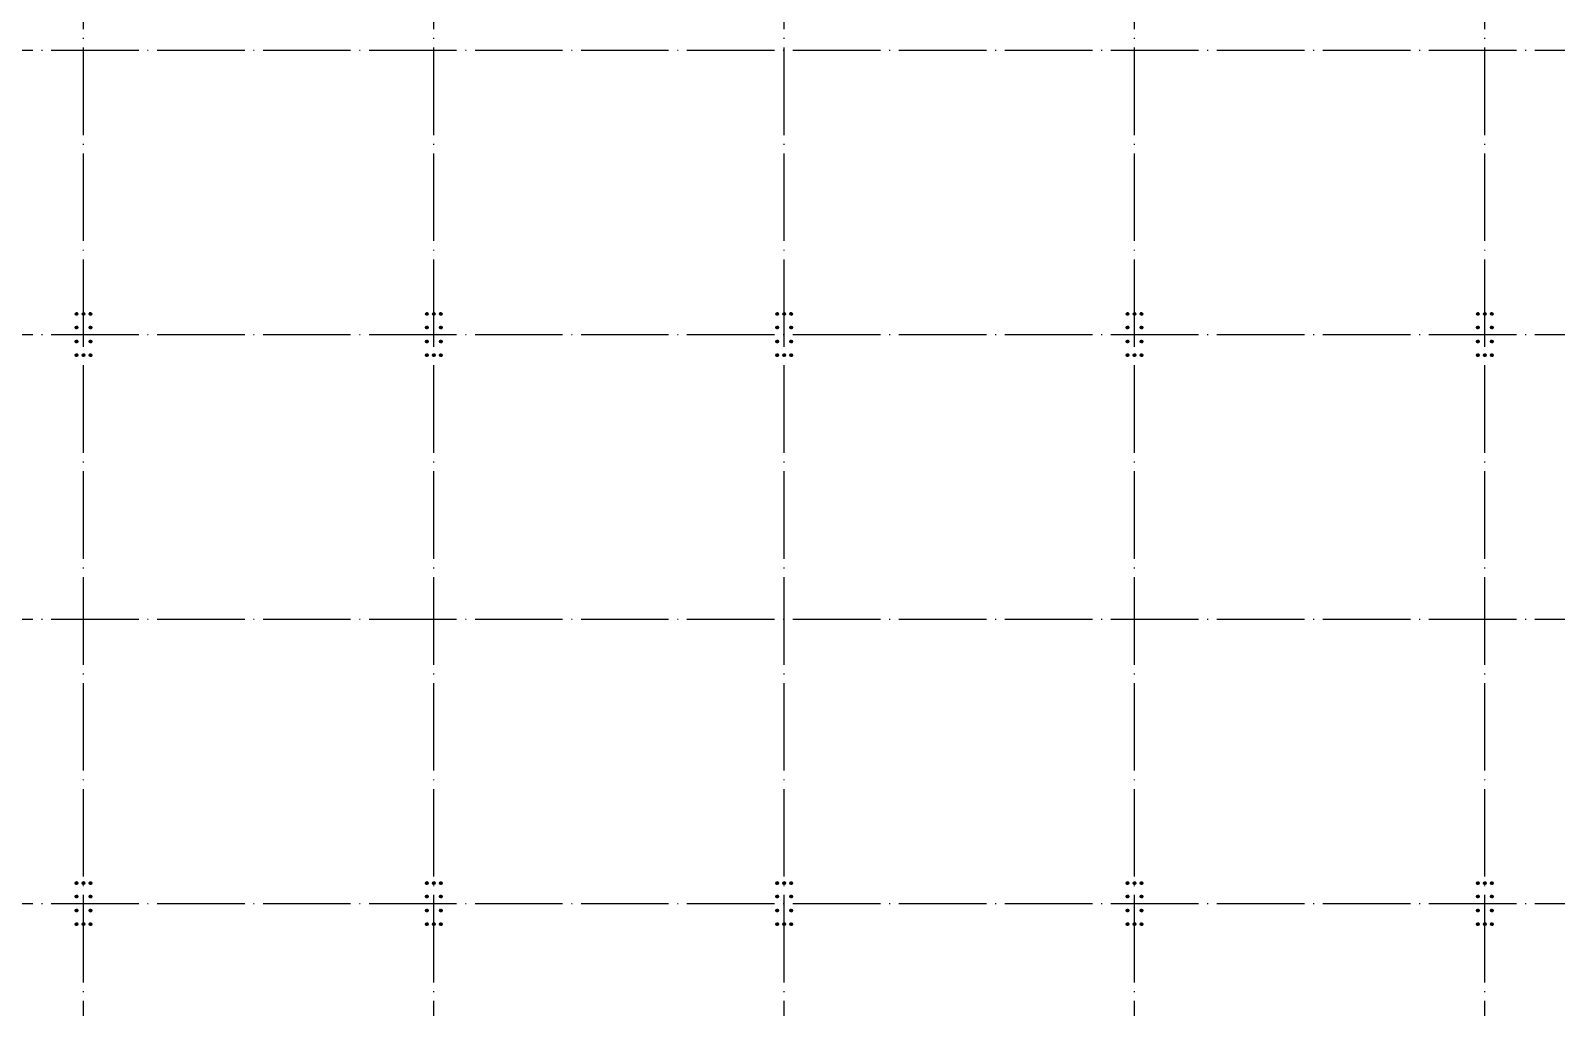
# Model space of a CAD drawing. Extents: x 19118 to 566552, y -1188739 to 92943.
# Drawn here: x 130926 to 165771, y -247860 to -225541 of the extents above; entities that cross this region are included whole.
import ezdxf

# ---------------------------------------------------------------- set-up
doc = ezdxf.new("R2010")
doc.units = 0
doc.header["$LTSCALE"] = 1000
doc.header["$MEASUREMENT"] = 0
doc.linetypes.add('DASH', pattern=[0.35, 0.25, -0.1])
doc.linetypes.add('DOTE', pattern=[2.42, 2, -0.2, 0.02, -0.2])
for name, color, linetype in [('DOTE', 9, 'DOTE'), ('PUB_HATCH', 8, 'CONTINUOUS'), ('REIN', 1, 'CONTINUOUS'), ('锚栓', 60, 'CONTINUOUS')]:
    doc.layers.add(name, color=color, linetype=linetype)

msp = doc.modelspace()

# ---------------------------------------------------------------- hatches: boundary and pattern name
at = {"layer": 'PUB_HATCH'}
h = msp.add_hatch(dxfattribs=at)
h.set_pattern_fill('ANSI31', color=256, angle=-90, style=0)
h.set_pattern_definition([(315, (31691.3192, -131635.0968), (1.122532015, 1.122532015), [])])
h.paths.add_polyline_path([(131946.86, -232016.94, 1), (132008.86, -232016.94, 1)])
h = msp.add_hatch(dxfattribs=at)
h.set_pattern_fill('ANSI31', color=256, angle=-90, style=0)
h.set_pattern_definition([(315, (31851.3192, -131635.0968), (1.122532015, 1.122532015), [])])
h.paths.add_polyline_path([(132106.86, -232016.94, 1), (132168.86, -232016.94, 1)])
h = msp.add_hatch(dxfattribs=at)
h.set_pattern_fill('ANSI31', color=256, angle=-90, style=0)
h.set_pattern_definition([(225, (232584.405, -131635.0968), (-1.122532015, 1.122532015), [])])
h.paths.add_polyline_path([(132328.86, -232016.94, -1), (132266.86, -232016.94, -1)])
h = msp.add_hatch(dxfattribs=at)
h.set_pattern_fill('ANSI31', color=256, angle=-90, style=0)
h.set_pattern_definition([(315, (39691.3192, -131635.0968), (1.122532015, 1.122532015), [])])
h.paths.add_polyline_path([(139946.86, -232016.94, 1), (140008.86, -232016.94, 1)])
h = msp.add_hatch(dxfattribs=at)
h.set_pattern_fill('ANSI31', color=256, angle=-90, style=0)
h.set_pattern_definition([(315, (39851.3192, -131635.0968), (1.122532015, 1.122532015), [])])
h.paths.add_polyline_path([(140106.86, -232016.94, 1), (140168.86, -232016.94, 1)])
h = msp.add_hatch(dxfattribs=at)
h.set_pattern_fill('ANSI31', color=256, angle=-90, style=0)
h.set_pattern_definition([(225, (240584.405, -131635.0968), (-1.122532015, 1.122532015), [])])
h.paths.add_polyline_path([(140328.86, -232016.94, -1), (140266.86, -232016.94, -1)])
h = msp.add_hatch(dxfattribs=at)
h.set_pattern_fill('ANSI31', color=256, angle=-90, style=0)
h.set_pattern_definition([(315, (47691.3192, -131635.0968), (1.122532015, 1.122532015), [])])
h.paths.add_polyline_path([(147946.86, -232016.94, 1), (148008.86, -232016.94, 1)])
h = msp.add_hatch(dxfattribs=at)
h.set_pattern_fill('ANSI31', color=256, angle=-90, style=0)
h.set_pattern_definition([(315, (47851.3192, -131635.0968), (1.122532015, 1.122532015), [])])
h.paths.add_polyline_path([(148106.86, -232016.94, 1), (148168.86, -232016.94, 1)])
h = msp.add_hatch(dxfattribs=at)
h.set_pattern_fill('ANSI31', color=256, angle=-90, style=0)
h.set_pattern_definition([(225, (248584.405, -131635.0968), (-1.122532015, 1.122532015), [])])
h.paths.add_polyline_path([(148328.86, -232016.94, -1), (148266.86, -232016.94, -1)])
h = msp.add_hatch(dxfattribs=at)
h.set_pattern_fill('ANSI31', color=256, angle=-90, style=0)
h.set_pattern_definition([(315, (55691.3192, -131635.0968), (1.122532015, 1.122532015), [])])
h.paths.add_polyline_path([(155946.86, -232016.94, 1), (156008.86, -232016.94, 1)])
h = msp.add_hatch(dxfattribs=at)
h.set_pattern_fill('ANSI31', color=256, angle=-90, style=0)
h.set_pattern_definition([(315, (55851.3192, -131635.0968), (1.122532015, 1.122532015), [])])
h.paths.add_polyline_path([(156106.86, -232016.94, 1), (156168.86, -232016.94, 1)])
h = msp.add_hatch(dxfattribs=at)
h.set_pattern_fill('ANSI31', color=256, angle=-90, style=0)
h.set_pattern_definition([(225, (256584.405, -131635.0968), (-1.122532015, 1.122532015), [])])
h.paths.add_polyline_path([(156328.86, -232016.94, -1), (156266.86, -232016.94, -1)])
h = msp.add_hatch(dxfattribs=at)
h.set_pattern_fill('ANSI31', color=256, angle=-90, style=0)
h.set_pattern_definition([(315, (63691.3192, -131635.0968), (1.122532015, 1.122532015), [])])
h.paths.add_polyline_path([(163946.86, -232016.94, 1), (164008.86, -232016.94, 1)])
h = msp.add_hatch(dxfattribs=at)
h.set_pattern_fill('ANSI31', color=256, angle=-90, style=0)
h.set_pattern_definition([(315, (63851.3192, -131635.0968), (1.122532015, 1.122532015), [])])
h.paths.add_polyline_path([(164106.86, -232016.94, 1), (164168.86, -232016.94, 1)])
h = msp.add_hatch(dxfattribs=at)
h.set_pattern_fill('ANSI31', color=256, angle=-90, style=0)
h.set_pattern_definition([(225, (264584.405, -131635.0968), (-1.122532015, 1.122532015), [])])
h.paths.add_polyline_path([(164328.86, -232016.94, -1), (164266.86, -232016.94, -1)])
h = msp.add_hatch(dxfattribs=at)
h.set_pattern_fill('ANSI31', color=256, angle=-90, style=0)
h.set_pattern_definition([(315, (31691.3192, -131945.0968), (1.122532015, 1.122532015), [])])
h.paths.add_polyline_path([(131946.86, -232326.94, 1), (132008.86, -232326.94, 1)])
h = msp.add_hatch(dxfattribs=at)
h.set_pattern_fill('ANSI31', color=256, angle=-90, style=0)
h.set_pattern_definition([(225, (232584.405, -131945.0968), (-1.122532015, 1.122532015), [])])
h.paths.add_polyline_path([(132328.86, -232326.94, -1), (132266.86, -232326.94, -1)])
h = msp.add_hatch(dxfattribs=at)
h.set_pattern_fill('ANSI31', color=256, angle=-90, style=0)
h.set_pattern_definition([(315, (39691.3192, -131945.0968), (1.122532015, 1.122532015), [])])
h.paths.add_polyline_path([(139946.86, -232326.94, 1), (140008.86, -232326.94, 1)])
h = msp.add_hatch(dxfattribs=at)
h.set_pattern_fill('ANSI31', color=256, angle=-90, style=0)
h.set_pattern_definition([(225, (240584.405, -131945.0968), (-1.122532015, 1.122532015), [])])
h.paths.add_polyline_path([(140328.86, -232326.94, -1), (140266.86, -232326.94, -1)])
h = msp.add_hatch(dxfattribs=at)
h.set_pattern_fill('ANSI31', color=256, angle=-90, style=0)
h.set_pattern_definition([(315, (47691.3192, -131945.0968), (1.122532015, 1.122532015), [])])
h.paths.add_polyline_path([(147946.86, -232326.94, 1), (148008.86, -232326.94, 1)])
h = msp.add_hatch(dxfattribs=at)
h.set_pattern_fill('ANSI31', color=256, angle=-90, style=0)
h.set_pattern_definition([(225, (248584.405, -131945.0968), (-1.122532015, 1.122532015), [])])
h.paths.add_polyline_path([(148328.86, -232326.94, -1), (148266.86, -232326.94, -1)])
h = msp.add_hatch(dxfattribs=at)
h.set_pattern_fill('ANSI31', color=256, angle=-90, style=0)
h.set_pattern_definition([(315, (55691.3192, -131945.0968), (1.122532015, 1.122532015), [])])
h.paths.add_polyline_path([(155946.86, -232326.94, 1), (156008.86, -232326.94, 1)])
h = msp.add_hatch(dxfattribs=at)
h.set_pattern_fill('ANSI31', color=256, angle=-90, style=0)
h.set_pattern_definition([(225, (256584.405, -131945.0968), (-1.122532015, 1.122532015), [])])
h.paths.add_polyline_path([(156328.86, -232326.94, -1), (156266.86, -232326.94, -1)])
h = msp.add_hatch(dxfattribs=at)
h.set_pattern_fill('ANSI31', color=256, angle=-90, style=0)
h.set_pattern_definition([(315, (63691.3192, -131945.0968), (1.122532015, 1.122532015), [])])
h.paths.add_polyline_path([(163946.86, -232326.94, 1), (164008.86, -232326.94, 1)])
h = msp.add_hatch(dxfattribs=at)
h.set_pattern_fill('ANSI31', color=256, angle=-90, style=0)
h.set_pattern_definition([(225, (264584.405, -131945.0968), (-1.122532015, 1.122532015), [])])
h.paths.add_polyline_path([(164328.86, -232326.94, -1), (164266.86, -232326.94, -1)])
h = msp.add_hatch(dxfattribs=at)
h.set_pattern_fill('ANSI31', color=256, angle=-90, style=0)
h.set_pattern_definition([(315, (31691.3192, -132265.0968), (1.122532015, 1.122532015), [])])
h.paths.add_polyline_path([(131946.86, -232646.94, 1), (132008.86, -232646.94, 1)])
h = msp.add_hatch(dxfattribs=at)
h.set_pattern_fill('ANSI31', color=256, angle=-90, style=0)
h.set_pattern_definition([(225, (232584.405, -132265.0968), (-1.122532015, 1.122532015), [])])
h.paths.add_polyline_path([(132328.86, -232646.94, -1), (132266.86, -232646.94, -1)])
h = msp.add_hatch(dxfattribs=at)
h.set_pattern_fill('ANSI31', color=256, angle=-90, style=0)
h.set_pattern_definition([(315, (39691.3192, -132265.0968), (1.122532015, 1.122532015), [])])
h.paths.add_polyline_path([(139946.86, -232646.94, 1), (140008.86, -232646.94, 1)])
h = msp.add_hatch(dxfattribs=at)
h.set_pattern_fill('ANSI31', color=256, angle=-90, style=0)
h.set_pattern_definition([(225, (240584.405, -132265.0968), (-1.122532015, 1.122532015), [])])
h.paths.add_polyline_path([(140328.86, -232646.94, -1), (140266.86, -232646.94, -1)])
h = msp.add_hatch(dxfattribs=at)
h.set_pattern_fill('ANSI31', color=256, angle=-90, style=0)
h.set_pattern_definition([(315, (47691.3192, -132265.0968), (1.122532015, 1.122532015), [])])
h.paths.add_polyline_path([(147946.86, -232646.94, 1), (148008.86, -232646.94, 1)])
h = msp.add_hatch(dxfattribs=at)
h.set_pattern_fill('ANSI31', color=256, angle=-90, style=0)
h.set_pattern_definition([(225, (248584.405, -132265.0968), (-1.122532015, 1.122532015), [])])
h.paths.add_polyline_path([(148328.86, -232646.94, -1), (148266.86, -232646.94, -1)])
h = msp.add_hatch(dxfattribs=at)
h.set_pattern_fill('ANSI31', color=256, angle=-90, style=0)
h.set_pattern_definition([(315, (55691.3192, -132265.0968), (1.122532015, 1.122532015), [])])
h.paths.add_polyline_path([(155946.86, -232646.94, 1), (156008.86, -232646.94, 1)])
h = msp.add_hatch(dxfattribs=at)
h.set_pattern_fill('ANSI31', color=256, angle=-90, style=0)
h.set_pattern_definition([(225, (256584.405, -132265.0968), (-1.122532015, 1.122532015), [])])
h.paths.add_polyline_path([(156328.86, -232646.94, -1), (156266.86, -232646.94, -1)])
h = msp.add_hatch(dxfattribs=at)
h.set_pattern_fill('ANSI31', color=256, angle=-90, style=0)
h.set_pattern_definition([(315, (63691.3192, -132265.0968), (1.122532015, 1.122532015), [])])
h.paths.add_polyline_path([(163946.86, -232646.94, 1), (164008.86, -232646.94, 1)])
h = msp.add_hatch(dxfattribs=at)
h.set_pattern_fill('ANSI31', color=256, angle=-90, style=0)
h.set_pattern_definition([(225, (264584.405, -132265.0968), (-1.122532015, 1.122532015), [])])
h.paths.add_polyline_path([(164328.86, -232646.94, -1), (164266.86, -232646.94, -1)])
h = msp.add_hatch(dxfattribs=at)
h.set_pattern_fill('ANSI31', color=256, angle=-90, style=0)
h.set_pattern_definition([(315, (31691.3192, -132575.0968), (1.122532015, 1.122532015), [])])
h.paths.add_polyline_path([(131946.86, -232956.94, 1), (132008.86, -232956.94, 1)])
h = msp.add_hatch(dxfattribs=at)
h.set_pattern_fill('ANSI31', color=256, angle=-90, style=0)
h.set_pattern_definition([(315, (31851.3192, -132575.0968), (1.122532015, 1.122532015), [])])
h.paths.add_polyline_path([(132106.86, -232956.94, 1), (132168.86, -232956.94, 1)])
h = msp.add_hatch(dxfattribs=at)
h.set_pattern_fill('ANSI31', color=256, angle=-90, style=0)
h.set_pattern_definition([(225, (232584.405, -132575.0968), (-1.122532015, 1.122532015), [])])
h.paths.add_polyline_path([(132328.86, -232956.94, -1), (132266.86, -232956.94, -1)])
h = msp.add_hatch(dxfattribs=at)
h.set_pattern_fill('ANSI31', color=256, angle=-90, style=0)
h.set_pattern_definition([(315, (39691.3192, -132575.0968), (1.122532015, 1.122532015), [])])
h.paths.add_polyline_path([(139946.86, -232956.94, 1), (140008.86, -232956.94, 1)])
h = msp.add_hatch(dxfattribs=at)
h.set_pattern_fill('ANSI31', color=256, angle=-90, style=0)
h.set_pattern_definition([(315, (39851.3192, -132575.0968), (1.122532015, 1.122532015), [])])
h.paths.add_polyline_path([(140106.86, -232956.94, 1), (140168.86, -232956.94, 1)])
h = msp.add_hatch(dxfattribs=at)
h.set_pattern_fill('ANSI31', color=256, angle=-90, style=0)
h.set_pattern_definition([(225, (240584.405, -132575.0968), (-1.122532015, 1.122532015), [])])
h.paths.add_polyline_path([(140328.86, -232956.94, -1), (140266.86, -232956.94, -1)])
h = msp.add_hatch(dxfattribs=at)
h.set_pattern_fill('ANSI31', color=256, angle=-90, style=0)
h.set_pattern_definition([(315, (47691.3192, -132575.0968), (1.122532015, 1.122532015), [])])
h.paths.add_polyline_path([(147946.86, -232956.94, 1), (148008.86, -232956.94, 1)])
h = msp.add_hatch(dxfattribs=at)
h.set_pattern_fill('ANSI31', color=256, angle=-90, style=0)
h.set_pattern_definition([(315, (47851.3192, -132575.0968), (1.122532015, 1.122532015), [])])
h.paths.add_polyline_path([(148106.86, -232956.94, 1), (148168.86, -232956.94, 1)])
h = msp.add_hatch(dxfattribs=at)
h.set_pattern_fill('ANSI31', color=256, angle=-90, style=0)
h.set_pattern_definition([(225, (248584.405, -132575.0968), (-1.122532015, 1.122532015), [])])
h.paths.add_polyline_path([(148328.86, -232956.94, -1), (148266.86, -232956.94, -1)])
h = msp.add_hatch(dxfattribs=at)
h.set_pattern_fill('ANSI31', color=256, angle=-90, style=0)
h.set_pattern_definition([(315, (55691.3192, -132575.0968), (1.122532015, 1.122532015), [])])
h.paths.add_polyline_path([(155946.86, -232956.94, 1), (156008.86, -232956.94, 1)])
h = msp.add_hatch(dxfattribs=at)
h.set_pattern_fill('ANSI31', color=256, angle=-90, style=0)
h.set_pattern_definition([(315, (55851.3192, -132575.0968), (1.122532015, 1.122532015), [])])
h.paths.add_polyline_path([(156106.86, -232956.94, 1), (156168.86, -232956.94, 1)])
h = msp.add_hatch(dxfattribs=at)
h.set_pattern_fill('ANSI31', color=256, angle=-90, style=0)
h.set_pattern_definition([(225, (256584.405, -132575.0968), (-1.122532015, 1.122532015), [])])
h.paths.add_polyline_path([(156328.86, -232956.94, -1), (156266.86, -232956.94, -1)])
h = msp.add_hatch(dxfattribs=at)
h.set_pattern_fill('ANSI31', color=256, angle=-90, style=0)
h.set_pattern_definition([(315, (63691.3192, -132575.0968), (1.122532015, 1.122532015), [])])
h.paths.add_polyline_path([(163946.86, -232956.94, 1), (164008.86, -232956.94, 1)])
h = msp.add_hatch(dxfattribs=at)
h.set_pattern_fill('ANSI31', color=256, angle=-90, style=0)
h.set_pattern_definition([(315, (63851.3192, -132575.0968), (1.122532015, 1.122532015), [])])
h.paths.add_polyline_path([(164106.86, -232956.94, 1), (164168.86, -232956.94, 1)])
h = msp.add_hatch(dxfattribs=at)
h.set_pattern_fill('ANSI31', color=256, angle=-90, style=0)
h.set_pattern_definition([(225, (264584.405, -132575.0968), (-1.122532015, 1.122532015), [])])
h.paths.add_polyline_path([(164328.86, -232956.94, -1), (164266.86, -232956.94, -1)])
h = msp.add_hatch(dxfattribs=at)
h.set_pattern_fill('ANSI31', color=256, angle=-90, style=0)
h.set_pattern_definition([(315, (31691.3192, -144635.0968), (1.122532015, 1.122532015), [])])
h.paths.add_polyline_path([(131946.86, -245016.94, 1), (132008.86, -245016.94, 1)])
h = msp.add_hatch(dxfattribs=at)
h.set_pattern_fill('ANSI31', color=256, angle=-90, style=0)
h.set_pattern_definition([(315, (31691.3192, -144945.0968), (1.122532015, 1.122532015), [])])
h.paths.add_polyline_path([(131946.86, -245326.94, 1), (132008.86, -245326.94, 1)])
h = msp.add_hatch(dxfattribs=at)
h.set_pattern_fill('ANSI31', color=256, angle=-90, style=0)
h.set_pattern_definition([(315, (31851.3192, -144635.0968), (1.122532015, 1.122532015), [])])
h.paths.add_polyline_path([(132106.86, -245016.94, 1), (132168.86, -245016.94, 1)])
h = msp.add_hatch(dxfattribs=at)
h.set_pattern_fill('ANSI31', color=256, angle=-90, style=0)
h.set_pattern_definition([(225, (232584.405, -144635.0968), (-1.122532015, 1.122532015), [])])
h.paths.add_polyline_path([(132328.86, -245016.94, -1), (132266.86, -245016.94, -1)])
h = msp.add_hatch(dxfattribs=at)
h.set_pattern_fill('ANSI31', color=256, angle=-90, style=0)
h.set_pattern_definition([(225, (232584.405, -144945.0968), (-1.122532015, 1.122532015), [])])
h.paths.add_polyline_path([(132328.86, -245326.94, -1), (132266.86, -245326.94, -1)])
h = msp.add_hatch(dxfattribs=at)
h.set_pattern_fill('ANSI31', color=256, angle=-90, style=0)
h.set_pattern_definition([(315, (39691.3192, -144635.0968), (1.122532015, 1.122532015), [])])
h.paths.add_polyline_path([(139946.86, -245016.94, 1), (140008.86, -245016.94, 1)])
h = msp.add_hatch(dxfattribs=at)
h.set_pattern_fill('ANSI31', color=256, angle=-90, style=0)
h.set_pattern_definition([(315, (39691.3192, -144945.0968), (1.122532015, 1.122532015), [])])
h.paths.add_polyline_path([(139946.86, -245326.94, 1), (140008.86, -245326.94, 1)])
h = msp.add_hatch(dxfattribs=at)
h.set_pattern_fill('ANSI31', color=256, angle=-90, style=0)
h.set_pattern_definition([(315, (39851.3192, -144635.0968), (1.122532015, 1.122532015), [])])
h.paths.add_polyline_path([(140106.86, -245016.94, 1), (140168.86, -245016.94, 1)])
h = msp.add_hatch(dxfattribs=at)
h.set_pattern_fill('ANSI31', color=256, angle=-90, style=0)
h.set_pattern_definition([(225, (240584.405, -144635.0968), (-1.122532015, 1.122532015), [])])
h.paths.add_polyline_path([(140328.86, -245016.94, -1), (140266.86, -245016.94, -1)])
h = msp.add_hatch(dxfattribs=at)
h.set_pattern_fill('ANSI31', color=256, angle=-90, style=0)
h.set_pattern_definition([(225, (240584.405, -144945.0968), (-1.122532015, 1.122532015), [])])
h.paths.add_polyline_path([(140328.86, -245326.94, -1), (140266.86, -245326.94, -1)])
h = msp.add_hatch(dxfattribs=at)
h.set_pattern_fill('ANSI31', color=256, angle=-90, style=0)
h.set_pattern_definition([(315, (47691.3192, -144635.0968), (1.122532015, 1.122532015), [])])
h.paths.add_polyline_path([(147946.86, -245016.94, 1), (148008.86, -245016.94, 1)])
h = msp.add_hatch(dxfattribs=at)
h.set_pattern_fill('ANSI31', color=256, angle=-90, style=0)
h.set_pattern_definition([(315, (47691.3192, -144945.0968), (1.122532015, 1.122532015), [])])
h.paths.add_polyline_path([(147946.86, -245326.94, 1), (148008.86, -245326.94, 1)])
h = msp.add_hatch(dxfattribs=at)
h.set_pattern_fill('ANSI31', color=256, angle=-90, style=0)
h.set_pattern_definition([(315, (47851.3192, -144635.0968), (1.122532015, 1.122532015), [])])
h.paths.add_polyline_path([(148106.86, -245016.94, 1), (148168.86, -245016.94, 1)])
h = msp.add_hatch(dxfattribs=at)
h.set_pattern_fill('ANSI31', color=256, angle=-90, style=0)
h.set_pattern_definition([(225, (248584.405, -144635.0968), (-1.122532015, 1.122532015), [])])
h.paths.add_polyline_path([(148328.86, -245016.94, -1), (148266.86, -245016.94, -1)])
h = msp.add_hatch(dxfattribs=at)
h.set_pattern_fill('ANSI31', color=256, angle=-90, style=0)
h.set_pattern_definition([(225, (248584.405, -144945.0968), (-1.122532015, 1.122532015), [])])
h.paths.add_polyline_path([(148328.86, -245326.94, -1), (148266.86, -245326.94, -1)])
h = msp.add_hatch(dxfattribs=at)
h.set_pattern_fill('ANSI31', color=256, angle=-90, style=0)
h.set_pattern_definition([(315, (55691.3192, -144635.0968), (1.122532015, 1.122532015), [])])
h.paths.add_polyline_path([(155946.86, -245016.94, 1), (156008.86, -245016.94, 1)])
h = msp.add_hatch(dxfattribs=at)
h.set_pattern_fill('ANSI31', color=256, angle=-90, style=0)
h.set_pattern_definition([(315, (55691.3192, -144945.0968), (1.122532015, 1.122532015), [])])
h.paths.add_polyline_path([(155946.86, -245326.94, 1), (156008.86, -245326.94, 1)])
h = msp.add_hatch(dxfattribs=at)
h.set_pattern_fill('ANSI31', color=256, angle=-90, style=0)
h.set_pattern_definition([(315, (55851.3192, -144635.0968), (1.122532015, 1.122532015), [])])
h.paths.add_polyline_path([(156106.86, -245016.94, 1), (156168.86, -245016.94, 1)])
h = msp.add_hatch(dxfattribs=at)
h.set_pattern_fill('ANSI31', color=256, angle=-90, style=0)
h.set_pattern_definition([(225, (256584.405, -144635.0968), (-1.122532015, 1.122532015), [])])
h.paths.add_polyline_path([(156328.86, -245016.94, -1), (156266.86, -245016.94, -1)])
h = msp.add_hatch(dxfattribs=at)
h.set_pattern_fill('ANSI31', color=256, angle=-90, style=0)
h.set_pattern_definition([(225, (256584.405, -144945.0968), (-1.122532015, 1.122532015), [])])
h.paths.add_polyline_path([(156328.86, -245326.94, -1), (156266.86, -245326.94, -1)])
h = msp.add_hatch(dxfattribs=at)
h.set_pattern_fill('ANSI31', color=256, angle=-90, style=0)
h.set_pattern_definition([(315, (63691.3192, -144635.0968), (1.122532015, 1.122532015), [])])
h.paths.add_polyline_path([(163946.86, -245016.94, 1), (164008.86, -245016.94, 1)])
h = msp.add_hatch(dxfattribs=at)
h.set_pattern_fill('ANSI31', color=256, angle=-90, style=0)
h.set_pattern_definition([(315, (63691.3192, -144945.0968), (1.122532015, 1.122532015), [])])
h.paths.add_polyline_path([(163946.86, -245326.94, 1), (164008.86, -245326.94, 1)])
h = msp.add_hatch(dxfattribs=at)
h.set_pattern_fill('ANSI31', color=256, angle=-90, style=0)
h.set_pattern_definition([(315, (63851.3192, -144635.0968), (1.122532015, 1.122532015), [])])
h.paths.add_polyline_path([(164106.86, -245016.94, 1), (164168.86, -245016.94, 1)])
h = msp.add_hatch(dxfattribs=at)
h.set_pattern_fill('ANSI31', color=256, angle=-90, style=0)
h.set_pattern_definition([(225, (264584.405, -144635.0968), (-1.122532015, 1.122532015), [])])
h.paths.add_polyline_path([(164328.86, -245016.94, -1), (164266.86, -245016.94, -1)])
h = msp.add_hatch(dxfattribs=at)
h.set_pattern_fill('ANSI31', color=256, angle=-90, style=0)
h.set_pattern_definition([(225, (264584.405, -144945.0968), (-1.122532015, 1.122532015), [])])
h.paths.add_polyline_path([(164328.86, -245326.94, -1), (164266.86, -245326.94, -1)])
h = msp.add_hatch(dxfattribs=at)
h.set_pattern_fill('ANSI31', color=256, angle=-90, style=0)
h.set_pattern_definition([(315, (31691.3192, -145265.0968), (1.122532015, 1.122532015), [])])
h.paths.add_polyline_path([(131946.86, -245646.94, 1), (132008.86, -245646.94, 1)])
h = msp.add_hatch(dxfattribs=at)
h.set_pattern_fill('ANSI31', color=256, angle=-90, style=0)
h.set_pattern_definition([(225, (232584.405, -145265.0968), (-1.122532015, 1.122532015), [])])
h.paths.add_polyline_path([(132328.86, -245646.94, -1), (132266.86, -245646.94, -1)])
h = msp.add_hatch(dxfattribs=at)
h.set_pattern_fill('ANSI31', color=256, angle=-90, style=0)
h.set_pattern_definition([(315, (39691.3192, -145265.0968), (1.122532015, 1.122532015), [])])
h.paths.add_polyline_path([(139946.86, -245646.94, 1), (140008.86, -245646.94, 1)])
h = msp.add_hatch(dxfattribs=at)
h.set_pattern_fill('ANSI31', color=256, angle=-90, style=0)
h.set_pattern_definition([(225, (240584.405, -145265.0968), (-1.122532015, 1.122532015), [])])
h.paths.add_polyline_path([(140328.86, -245646.94, -1), (140266.86, -245646.94, -1)])
h = msp.add_hatch(dxfattribs=at)
h.set_pattern_fill('ANSI31', color=256, angle=-90, style=0)
h.set_pattern_definition([(315, (47691.3192, -145265.0968), (1.122532015, 1.122532015), [])])
h.paths.add_polyline_path([(147946.86, -245646.94, 1), (148008.86, -245646.94, 1)])
h = msp.add_hatch(dxfattribs=at)
h.set_pattern_fill('ANSI31', color=256, angle=-90, style=0)
h.set_pattern_definition([(225, (248584.405, -145265.0968), (-1.122532015, 1.122532015), [])])
h.paths.add_polyline_path([(148328.86, -245646.94, -1), (148266.86, -245646.94, -1)])
h = msp.add_hatch(dxfattribs=at)
h.set_pattern_fill('ANSI31', color=256, angle=-90, style=0)
h.set_pattern_definition([(315, (55691.3192, -145265.0968), (1.122532015, 1.122532015), [])])
h.paths.add_polyline_path([(155946.86, -245646.94, 1), (156008.86, -245646.94, 1)])
h = msp.add_hatch(dxfattribs=at)
h.set_pattern_fill('ANSI31', color=256, angle=-90, style=0)
h.set_pattern_definition([(225, (256584.405, -145265.0968), (-1.122532015, 1.122532015), [])])
h.paths.add_polyline_path([(156328.86, -245646.94, -1), (156266.86, -245646.94, -1)])
h = msp.add_hatch(dxfattribs=at)
h.set_pattern_fill('ANSI31', color=256, angle=-90, style=0)
h.set_pattern_definition([(315, (63691.3192, -145265.0968), (1.122532015, 1.122532015), [])])
h.paths.add_polyline_path([(163946.86, -245646.94, 1), (164008.86, -245646.94, 1)])
h = msp.add_hatch(dxfattribs=at)
h.set_pattern_fill('ANSI31', color=256, angle=-90, style=0)
h.set_pattern_definition([(225, (264584.405, -145265.0968), (-1.122532015, 1.122532015), [])])
h.paths.add_polyline_path([(164328.86, -245646.94, -1), (164266.86, -245646.94, -1)])
h = msp.add_hatch(dxfattribs=at)
h.set_pattern_fill('ANSI31', color=256, angle=-90, style=0)
h.set_pattern_definition([(315, (31691.3192, -145575.0968), (1.122532015, 1.122532015), [])])
h.paths.add_polyline_path([(131946.86, -245956.94, 1), (132008.86, -245956.94, 1)])
h = msp.add_hatch(dxfattribs=at)
h.set_pattern_fill('ANSI31', color=256, angle=-90, style=0)
h.set_pattern_definition([(315, (31851.3192, -145575.0968), (1.122532015, 1.122532015), [])])
h.paths.add_polyline_path([(132106.86, -245956.94, 1), (132168.86, -245956.94, 1)])
h = msp.add_hatch(dxfattribs=at)
h.set_pattern_fill('ANSI31', color=256, angle=-90, style=0)
h.set_pattern_definition([(225, (232584.405, -145575.0968), (-1.122532015, 1.122532015), [])])
h.paths.add_polyline_path([(132328.86, -245956.94, -1), (132266.86, -245956.94, -1)])
h = msp.add_hatch(dxfattribs=at)
h.set_pattern_fill('ANSI31', color=256, angle=-90, style=0)
h.set_pattern_definition([(315, (39691.3192, -145575.0968), (1.122532015, 1.122532015), [])])
h.paths.add_polyline_path([(139946.86, -245956.94, 1), (140008.86, -245956.94, 1)])
h = msp.add_hatch(dxfattribs=at)
h.set_pattern_fill('ANSI31', color=256, angle=-90, style=0)
h.set_pattern_definition([(315, (39851.3192, -145575.0968), (1.122532015, 1.122532015), [])])
h.paths.add_polyline_path([(140106.86, -245956.94, 1), (140168.86, -245956.94, 1)])
h = msp.add_hatch(dxfattribs=at)
h.set_pattern_fill('ANSI31', color=256, angle=-90, style=0)
h.set_pattern_definition([(225, (240584.405, -145575.0968), (-1.122532015, 1.122532015), [])])
h.paths.add_polyline_path([(140328.86, -245956.94, -1), (140266.86, -245956.94, -1)])
h = msp.add_hatch(dxfattribs=at)
h.set_pattern_fill('ANSI31', color=256, angle=-90, style=0)
h.set_pattern_definition([(315, (47691.3192, -145575.0968), (1.122532015, 1.122532015), [])])
h.paths.add_polyline_path([(147946.86, -245956.94, 1), (148008.86, -245956.94, 1)])
h = msp.add_hatch(dxfattribs=at)
h.set_pattern_fill('ANSI31', color=256, angle=-90, style=0)
h.set_pattern_definition([(315, (47851.3192, -145575.0968), (1.122532015, 1.122532015), [])])
h.paths.add_polyline_path([(148106.86, -245956.94, 1), (148168.86, -245956.94, 1)])
h = msp.add_hatch(dxfattribs=at)
h.set_pattern_fill('ANSI31', color=256, angle=-90, style=0)
h.set_pattern_definition([(225, (248584.405, -145575.0968), (-1.122532015, 1.122532015), [])])
h.paths.add_polyline_path([(148328.86, -245956.94, -1), (148266.86, -245956.94, -1)])
h = msp.add_hatch(dxfattribs=at)
h.set_pattern_fill('ANSI31', color=256, angle=-90, style=0)
h.set_pattern_definition([(315, (55691.3192, -145575.0968), (1.122532015, 1.122532015), [])])
h.paths.add_polyline_path([(155946.86, -245956.94, 1), (156008.86, -245956.94, 1)])
h = msp.add_hatch(dxfattribs=at)
h.set_pattern_fill('ANSI31', color=256, angle=-90, style=0)
h.set_pattern_definition([(315, (55851.3192, -145575.0968), (1.122532015, 1.122532015), [])])
h.paths.add_polyline_path([(156106.86, -245956.94, 1), (156168.86, -245956.94, 1)])
h = msp.add_hatch(dxfattribs=at)
h.set_pattern_fill('ANSI31', color=256, angle=-90, style=0)
h.set_pattern_definition([(225, (256584.405, -145575.0968), (-1.122532015, 1.122532015), [])])
h.paths.add_polyline_path([(156328.86, -245956.94, -1), (156266.86, -245956.94, -1)])
h = msp.add_hatch(dxfattribs=at)
h.set_pattern_fill('ANSI31', color=256, angle=-90, style=0)
h.set_pattern_definition([(315, (63691.3192, -145575.0968), (1.122532015, 1.122532015), [])])
h.paths.add_polyline_path([(163946.86, -245956.94, 1), (164008.86, -245956.94, 1)])
h = msp.add_hatch(dxfattribs=at)
h.set_pattern_fill('ANSI31', color=256, angle=-90, style=0)
h.set_pattern_definition([(315, (63851.3192, -145575.0968), (1.122532015, 1.122532015), [])])
h.paths.add_polyline_path([(164106.86, -245956.94, 1), (164168.86, -245956.94, 1)])
h = msp.add_hatch(dxfattribs=at)
h.set_pattern_fill('ANSI31', color=256, angle=-90, style=0)
h.set_pattern_definition([(225, (264584.405, -145575.0968), (-1.122532015, 1.122532015), [])])
h.paths.add_polyline_path([(164328.86, -245956.94, -1), (164266.86, -245956.94, -1)])

# ---------------------------------------------------------------- linework, layer by layer
at = {"layer": 'DOTE', "color": 8}
for p, q in [((132137.86, -273909.46), (132137.86, -218059.9)), ((140137.86, -273909.46), (140137.86, -218059.9)), ((148137.86, -273909.46), (148137.86, -218059.9)), ((156137.86, -273909.46), (156137.86, -218059.9)), ((164137.86, -273909.46), (164137.86, -218059.9)), ((90256.35, -225986.94), (198793.6, -225986.94)), ((90256.35, -232486.94), (198793.6, -232486.94)), ((90256.35, -238986.94), (198793.6, -238986.94)), ((90256.35, -245486.94), (198793.6, -245486.94))]:
    msp.add_line(p, q, dxfattribs=at)
at = {"layer": 'REIN', "linetype": 'DASH'}
for p, q in [((131949.65, -232016.94), (132006.07, -232016.94)), ((131977.86, -232045.15), (131977.86, -231988.73)), ((132109.65, -232016.94), (132166.07, -232016.94)), ((132137.86, -232045.15), (132137.86, -231988.73)), ((132326.07, -232016.94), (132269.65, -232016.94)), ((132297.86, -232045.15), (132297.86, -231988.73)), ((139949.65, -232016.94), (140006.07, -232016.94)), ((139977.86, -232045.15), (139977.86, -231988.73)), ((140109.65, -232016.94), (140166.07, -232016.94)), ((140137.86, -232045.15), (140137.86, -231988.73)), ((140326.07, -232016.94), (140269.65, -232016.94)), ((140297.86, -232045.15), (140297.86, -231988.73)), ((147949.65, -232016.94), (148006.07, -232016.94)), ((147977.86, -232045.15), (147977.86, -231988.73)), ((148109.65, -232016.94), (148166.07, -232016.94)), ((148137.86, -232045.15), (148137.86, -231988.73)), ((148326.07, -232016.94), (148269.65, -232016.94)), ((148297.86, -232045.15), (148297.86, -231988.73)), ((155949.65, -232016.94), (156006.07, -232016.94)), ((155977.86, -232045.15), (155977.86, -231988.73)), ((156109.65, -232016.94), (156166.07, -232016.94)), ((156137.86, -232045.15), (156137.86, -231988.73)), ((156326.07, -232016.94), (156269.65, -232016.94)), ((156297.86, -232045.15), (156297.86, -231988.73)), ((163949.65, -232016.94), (164006.07, -232016.94)), ((163977.86, -232045.15), (163977.86, -231988.73)), ((164109.65, -232016.94), (164166.07, -232016.94)), ((164137.86, -232045.15), (164137.86, -231988.73)), ((164326.07, -232016.94), (164269.65, -232016.94)), ((164297.86, -232045.15), (164297.86, -231988.73)), ((131949.65, -232326.94), (132006.07, -232326.94)), ((131977.86, -232355.15), (131977.86, -232298.73)), ((132326.07, -232326.94), (132269.65, -232326.94)), ((132297.86, -232355.15), (132297.86, -232298.73)), ((139949.65, -232326.94), (140006.07, -232326.94)), ((139977.86, -232355.15), (139977.86, -232298.73)), ((140326.07, -232326.94), (140269.65, -232326.94)), ((140297.86, -232355.15), (140297.86, -232298.73)), ((147949.65, -232326.94), (148006.07, -232326.94)), ((147977.86, -232355.15), (147977.86, -232298.73)), ((148326.07, -232326.94), (148269.65, -232326.94)), ((148297.86, -232355.15), (148297.86, -232298.73)), ((155949.65, -232326.94), (156006.07, -232326.94)), ((155977.86, -232355.15), (155977.86, -232298.73)), ((156326.07, -232326.94), (156269.65, -232326.94)), ((156297.86, -232355.15), (156297.86, -232298.73)), ((163949.65, -232326.94), (164006.07, -232326.94)), ((163977.86, -232355.15), (163977.86, -232298.73)), ((164326.07, -232326.94), (164269.65, -232326.94)), ((164297.86, -232355.15), (164297.86, -232298.73)), ((131949.65, -232646.94), (132006.07, -232646.94)), ((131977.86, -232675.15), (131977.86, -232618.73)), ((132326.07, -232646.94), (132269.65, -232646.94)), ((132297.86, -232675.15), (132297.86, -232618.73)), ((139949.65, -232646.94), (140006.07, -232646.94)), ((139977.86, -232675.15), (139977.86, -232618.73)), ((140326.07, -232646.94), (140269.65, -232646.94)), ((140297.86, -232675.15), (140297.86, -232618.73)), ((147949.65, -232646.94), (148006.07, -232646.94)), ((147977.86, -232675.15), (147977.86, -232618.73)), ((148326.07, -232646.94), (148269.65, -232646.94)), ((148297.86, -232675.15), (148297.86, -232618.73)), ((155949.65, -232646.94), (156006.07, -232646.94)), ((155977.86, -232675.15), (155977.86, -232618.73)), ((156326.07, -232646.94), (156269.65, -232646.94)), ((156297.86, -232675.15), (156297.86, -232618.73)), ((163949.65, -232646.94), (164006.07, -232646.94)), ((163977.86, -232675.15), (163977.86, -232618.73)), ((164326.07, -232646.94), (164269.65, -232646.94)), ((164297.86, -232675.15), (164297.86, -232618.73)), ((131949.65, -232956.94), (132006.07, -232956.94)), ((131977.86, -232985.15), (131977.86, -232928.73)), ((132109.65, -232956.94), (132166.07, -232956.94)), ((132137.86, -232985.15), (132137.86, -232928.73)), ((132326.07, -232956.94), (132269.65, -232956.94)), ((132297.86, -232985.15), (132297.86, -232928.73)), ((139949.65, -232956.94), (140006.07, -232956.94)), ((139977.86, -232985.15), (139977.86, -232928.73)), ((140109.65, -232956.94), (140166.07, -232956.94)), ((140137.86, -232985.15), (140137.86, -232928.73)), ((140326.07, -232956.94), (140269.65, -232956.94)), ((140297.86, -232985.15), (140297.86, -232928.73)), ((147949.65, -232956.94), (148006.07, -232956.94)), ((147977.86, -232985.15), (147977.86, -232928.73)), ((148109.65, -232956.94), (148166.07, -232956.94)), ((148137.86, -232985.15), (148137.86, -232928.73)), ((148326.07, -232956.94), (148269.65, -232956.94)), ((148297.86, -232985.15), (148297.86, -232928.73)), ((155949.65, -232956.94), (156006.07, -232956.94)), ((155977.86, -232985.15), (155977.86, -232928.73)), ((156109.65, -232956.94), (156166.07, -232956.94)), ((156137.86, -232985.15), (156137.86, -232928.73)), ((156326.07, -232956.94), (156269.65, -232956.94)), ((156297.86, -232985.15), (156297.86, -232928.73)), ((163949.65, -232956.94), (164006.07, -232956.94)), ((163977.86, -232985.15), (163977.86, -232928.73)), ((164109.65, -232956.94), (164166.07, -232956.94)), ((164137.86, -232985.15), (164137.86, -232928.73)), ((164326.07, -232956.94), (164269.65, -232956.94)), ((164297.86, -232985.15), (164297.86, -232928.73)), ((131949.65, -245016.94), (132006.07, -245016.94)), ((131977.86, -245045.15), (131977.86, -244988.73)), ((131977.86, -245355.15), (131977.86, -245298.73)), ((132109.65, -245016.94), (132166.07, -245016.94)), ((132137.86, -245045.15), (132137.86, -244988.73)), ((132326.07, -245016.94), (132269.65, -245016.94)), ((132297.86, -245045.15), (132297.86, -244988.73)), ((132297.86, -245355.15), (132297.86, -245298.73)), ((139949.65, -245016.94), (140006.07, -245016.94)), ((139977.86, -245045.15), (139977.86, -244988.73)), ((139977.86, -245355.15), (139977.86, -245298.73)), ((140109.65, -245016.94), (140166.07, -245016.94)), ((140137.86, -245045.15), (140137.86, -244988.73)), ((140326.07, -245016.94), (140269.65, -245016.94)), ((140297.86, -245045.15), (140297.86, -244988.73)), ((140297.86, -245355.15), (140297.86, -245298.73)), ((147949.65, -245016.94), (148006.07, -245016.94)), ((147977.86, -245045.15), (147977.86, -244988.73)), ((147977.86, -245355.15), (147977.86, -245298.73)), ((148109.65, -245016.94), (148166.07, -245016.94)), ((148137.86, -245045.15), (148137.86, -244988.73)), ((148326.07, -245016.94), (148269.65, -245016.94)), ((148297.86, -245045.15), (148297.86, -244988.73)), ((148297.86, -245355.15), (148297.86, -245298.73)), ((155949.65, -245016.94), (156006.07, -245016.94)), ((155977.86, -245045.15), (155977.86, -244988.73)), ((155977.86, -245355.15), (155977.86, -245298.73)), ((156109.65, -245016.94), (156166.07, -245016.94)), ((156137.86, -245045.15), (156137.86, -244988.73)), ((156326.07, -245016.94), (156269.65, -245016.94)), ((156297.86, -245045.15), (156297.86, -244988.73)), ((156297.86, -245355.15), (156297.86, -245298.73)), ((163949.65, -245016.94), (164006.07, -245016.94)), ((163977.86, -245045.15), (163977.86, -244988.73)), ((163977.86, -245355.15), (163977.86, -245298.73)), ((164109.65, -245016.94), (164166.07, -245016.94)), ((164137.86, -245045.15), (164137.86, -244988.73)), ((164326.07, -245016.94), (164269.65, -245016.94)), ((164297.86, -245045.15), (164297.86, -244988.73)), ((164297.86, -245355.15), (164297.86, -245298.73)), ((131949.65, -245326.94), (132006.07, -245326.94)), ((131949.65, -245646.94), (132006.07, -245646.94)), ((131977.86, -245675.15), (131977.86, -245618.73)), ((132326.07, -245326.94), (132269.65, -245326.94)), ((132326.07, -245646.94), (132269.65, -245646.94)), ((132297.86, -245675.15), (132297.86, -245618.73)), ((139949.65, -245326.94), (140006.07, -245326.94)), ((139949.65, -245646.94), (140006.07, -245646.94)), ((139977.86, -245675.15), (139977.86, -245618.73)), ((140326.07, -245326.94), (140269.65, -245326.94)), ((140326.07, -245646.94), (140269.65, -245646.94)), ((140297.86, -245675.15), (140297.86, -245618.73)), ((147949.65, -245326.94), (148006.07, -245326.94)), ((147949.65, -245646.94), (148006.07, -245646.94)), ((147977.86, -245675.15), (147977.86, -245618.73)), ((148326.07, -245326.94), (148269.65, -245326.94)), ((148326.07, -245646.94), (148269.65, -245646.94)), ((148297.86, -245675.15), (148297.86, -245618.73)), ((155949.65, -245326.94), (156006.07, -245326.94)), ((155949.65, -245646.94), (156006.07, -245646.94)), ((155977.86, -245675.15), (155977.86, -245618.73)), ((156326.07, -245326.94), (156269.65, -245326.94)), ((156326.07, -245646.94), (156269.65, -245646.94)), ((156297.86, -245675.15), (156297.86, -245618.73)), ((163949.65, -245326.94), (164006.07, -245326.94)), ((163949.65, -245646.94), (164006.07, -245646.94)), ((163977.86, -245675.15), (163977.86, -245618.73)), ((164326.07, -245326.94), (164269.65, -245326.94)), ((164326.07, -245646.94), (164269.65, -245646.94)), ((164297.86, -245675.15), (164297.86, -245618.73)), ((131949.65, -245956.94), (132006.07, -245956.94)), ((131977.86, -245985.15), (131977.86, -245928.73)), ((132109.65, -245956.94), (132166.07, -245956.94)), ((132137.86, -245985.15), (132137.86, -245928.73)), ((132326.07, -245956.94), (132269.65, -245956.94)), ((132297.86, -245985.15), (132297.86, -245928.73)), ((139949.65, -245956.94), (140006.07, -245956.94)), ((139977.86, -245985.15), (139977.86, -245928.73)), ((140109.65, -245956.94), (140166.07, -245956.94)), ((140137.86, -245985.15), (140137.86, -245928.73)), ((140326.07, -245956.94), (140269.65, -245956.94)), ((140297.86, -245985.15), (140297.86, -245928.73)), ((147949.65, -245956.94), (148006.07, -245956.94)), ((147977.86, -245985.15), (147977.86, -245928.73)), ((148109.65, -245956.94), (148166.07, -245956.94)), ((148137.86, -245985.15), (148137.86, -245928.73)), ((148326.07, -245956.94), (148269.65, -245956.94)), ((148297.86, -245985.15), (148297.86, -245928.73)), ((155949.65, -245956.94), (156006.07, -245956.94)), ((155977.86, -245985.15), (155977.86, -245928.73)), ((156109.65, -245956.94), (156166.07, -245956.94)), ((156137.86, -245985.15), (156137.86, -245928.73)), ((156326.07, -245956.94), (156269.65, -245956.94)), ((156297.86, -245985.15), (156297.86, -245928.73)), ((163949.65, -245956.94), (164006.07, -245956.94)), ((163977.86, -245985.15), (163977.86, -245928.73)), ((164109.65, -245956.94), (164166.07, -245956.94)), ((164137.86, -245985.15), (164137.86, -245928.73)), ((164326.07, -245956.94), (164269.65, -245956.94)), ((164297.86, -245985.15), (164297.86, -245928.73))]:
    msp.add_line(p, q, dxfattribs=at)
at = {"layer": '锚栓'}
for centre in [(131977.86, -232016.94), (132137.86, -232016.94), (132297.86, -232016.94), (139977.86, -232016.94), (140137.86, -232016.94), (140297.86, -232016.94), (147977.86, -232016.94), (148137.86, -232016.94), (148297.86, -232016.94), (155977.86, -232016.94), (156137.86, -232016.94), (156297.86, -232016.94), (163977.86, -232016.94), (164137.86, -232016.94), (164297.86, -232016.94), (131977.86, -232326.94), (132297.86, -232326.94), (139977.86, -232326.94), (140297.86, -232326.94), (147977.86, -232326.94), (148297.86, -232326.94), (155977.86, -232326.94), (156297.86, -232326.94), (163977.86, -232326.94), (164297.86, -232326.94), (131977.86, -232646.94), (132297.86, -232646.94), (139977.86, -232646.94), (140297.86, -232646.94), (147977.86, -232646.94), (148297.86, -232646.94), (155977.86, -232646.94), (156297.86, -232646.94), (163977.86, -232646.94), (164297.86, -232646.94), (131977.86, -232956.94), (132137.86, -232956.94), (132297.86, -232956.94), (139977.86, -232956.94), (140137.86, -232956.94), (140297.86, -232956.94), (147977.86, -232956.94), (148137.86, -232956.94), (148297.86, -232956.94), (155977.86, -232956.94), (156137.86, -232956.94), (156297.86, -232956.94), (163977.86, -232956.94), (164137.86, -232956.94), (164297.86, -232956.94), (131977.86, -245016.94), (131977.86, -245326.94), (132137.86, -245016.94), (132297.86, -245016.94), (132297.86, -245326.94), (139977.86, -245016.94), (139977.86, -245326.94), (140137.86, -245016.94), (140297.86, -245016.94), (140297.86, -245326.94), (147977.86, -245016.94), (147977.86, -245326.94), (148137.86, -245016.94), (148297.86, -245016.94), (148297.86, -245326.94), (155977.86, -245016.94), (155977.86, -245326.94), (156137.86, -245016.94), (156297.86, -245016.94), (156297.86, -245326.94), (163977.86, -245016.94), (163977.86, -245326.94), (164137.86, -245016.94), (164297.86, -245016.94), (164297.86, -245326.94), (131977.86, -245646.94), (132297.86, -245646.94), (139977.86, -245646.94), (140297.86, -245646.94), (147977.86, -245646.94), (148297.86, -245646.94), (155977.86, -245646.94), (156297.86, -245646.94), (163977.86, -245646.94), (164297.86, -245646.94), (131977.86, -245956.94), (132137.86, -245956.94), (132297.86, -245956.94), (139977.86, -245956.94), (140137.86, -245956.94), (140297.86, -245956.94), (147977.86, -245956.94), (148137.86, -245956.94), (148297.86, -245956.94), (155977.86, -245956.94), (156137.86, -245956.94), (156297.86, -245956.94), (163977.86, -245956.94), (164137.86, -245956.94), (164297.86, -245956.94)]:
    msp.add_circle(centre, 31, dxfattribs=at)

doc.saveas('drawing.dxf')
